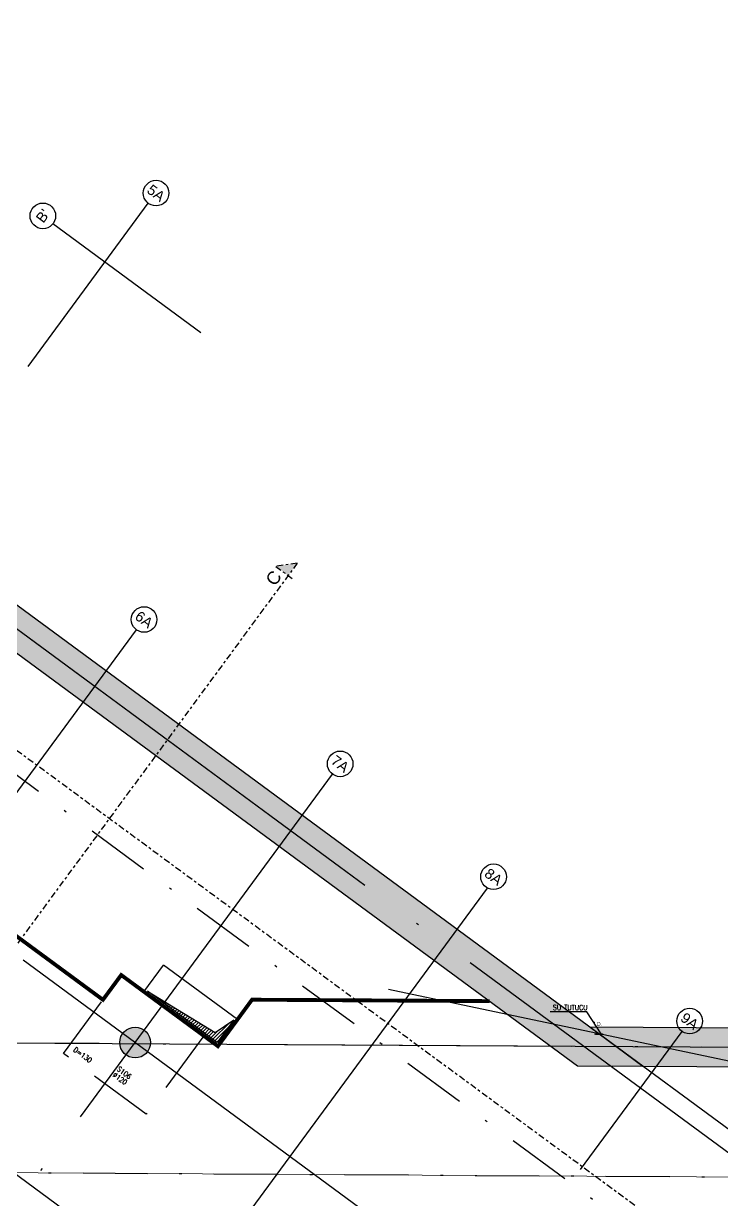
# Model space of a CAD drawing. Header units: millimetres. Extents: x 400392 to 401381, y 4543975 to 4544147.
# Drawn here: x 400737.24 to 400764.48, y 4544100.74 to 4544146.61 of the extents above; entities that cross this region are included whole.
import ezdxf
from ezdxf.enums import TextEntityAlignment as Align

# ---------------------------------------------------------------- set-up
doc = ezdxf.new("R2010")
doc.units = ezdxf.units.MM
for name, pattern in [('ACAD_ISO05W100', [33, 24, -3, 0, -3, 0, -3]), ('AKS', [3, 2.5, -0.25, 0, -0.25]), ('CENTER', [2, 1.25, -0.25, 0.25, -0.25]), ('CIZGI', [0.4, 0.25, -0.15]), ('CONTINU', [0]), ('DASHDOT2', [0.5, 0.25, -0.125, 0, -0.125]), ('HIDDEN', [0.375, 0.25, -0.125])]:
    doc.linetypes.add(name, pattern=pattern)
doc.layers.add('A-DETL', color=90, linetype='Continuous', lineweight=15)
for name, color, linetype in [('aks prota', 2, 'AKS'), ('boşluk prota', 2, 'Continuous'), ('boşluk taraması prota', 252, 'Continuous'), ('caks prota', 4, 'Continuous'), ('iderzi_PROTA', 3, 'Continuous'), ('kesit tarama prota', 252, 'Continuous'), ('kiriş prota', 6, 'Continuous'), ('kolon prota', 1, 'Continuous'), ('kolon tarama prota', 252, 'Continuous'), ('lkolon prota', 4, 'Continuous'), ('not yazısı prota', 6, 'Continuous'), ('not çizgisi prota', 4, 'Continuous'), ('perde prota', 1, 'Continuous'), ('PRT-AL-TUNEL_EKSENI', 14, 'DASHDOT2'), ('skesit prota', 7, 'Continuous'), ('st-s_level (kot)', 6, 'Continuous'), ('st_s_su tutucu', 2, 'Continuous'), ('st_s_ölçü', 4, 'Continuous'), ('taks prota', 7, 'Continuous'), ('temel prota', 6, 'Continuous'), ('tkesit prota', 7, 'Continuous'), ('tkolon prota', 6, 'Continuous')]:
    doc.layers.add(name, color=color, linetype=linetype)
doc.styles.add('Arial', font='Arial.ttf')
doc.styles.add('OLCU', font='romanstw.shx')
doc.styles.add('TAKS', font='Arial Unicode.ttf')
doc.styles.add('text25_PROTA', font='Arial.ttf', dxfattribs={"height": 25})
doc.styles.add('tkolon', font='romanstw.shx')
doc.styles.add('TSIMPLEX', font='romanstw.shx')
doc.dimstyles.new('1-50', dxfattribs={"dimtxt": 10, "dimasz": 4, "dimexe": 4, "dimexo": 8, "dimgap": 4, "dimtad": 1, "dimdec": 1, "dimrnd": 0.05, "dimzin": 9, "dimdsep": 46, "dimtxsty": 'OLCU', "dimblk1": 'OBLIQUE', "dimblk2": 'OBLIQUE', "dimsah": 1, "dimcen": 2, "dimdle": 4, "dimclrd": 4, "dimclre": 4, "dimclrt": 3, "dimadec": 1, "dimazin": 0, "dimtfac": 1, "dimtdec": 1, "dimtix": 1, "dimtmove": 2, "dimatfit": 3, "dimldrblk": 'OBLIQUE', "dimfxl": 1, "dimtvp": 1, "dimtolj": 1, "dimtzin": 1, "dimarcsym": 0})

# ---------------------------------------------------------------- blocks, each defined once
blk = doc.blocks.new('_Oblique')
at = {"layer": 'st_s_ölçü', "lineweight": -2}
blk.add_line((-0.5, -0.5), (0.5, 0.5), dxfattribs=at)
blk = doc.blocks.new('D')
at = {"layer": 'st_s_su tutucu', "linetype": 'CONTINU', "ltscale": 0.2}
for p, q in [((-39987.8, 52508.2), (-39992.6, 52508.2)), ((-39992.6, 52508.2), (-39992.6, 52507.4)), ((-39992.6, 52507.4), (-39990.6, 52506.1)), ((-39990.6, 52498.5), (-39991.5, 52498.5)), ((-39991.5, 52498.5), (-39991.5, 52497.9)), ((-39991.5, 52497.9), (-39990.6, 52497.9)), ((-39990.6, 52488.5), (-39991.5, 52488.5)), ((-39991.5, 52488.5), (-39991.5, 52487.9)), ((-39991.5, 52487.9), (-39990.6, 52487.9)), ((-39990.6, 52506.1), (-39990.6, 52498.5)), ((-39990.6, 52497.9), (-39990.6, 52488.5)), ((-39990.6, 52487.9), (-39990.6, 52478.7)), ((-39989.8, 52506.1), (-39987.8, 52507.4)), ((-39989.8, 52498.5), (-39989.8, 52506.1)), ((-39988.9, 52498.5), (-39989.8, 52498.5)), ((-39989.8, 52488.5), (-39989.8, 52497.9)), ((-39989.8, 52497.9), (-39988.9, 52497.9)), ((-39988.9, 52488.5), (-39989.8, 52488.5)), ((-39989.8, 52478.7), (-39989.8, 52487.9)), ((-39989.8, 52487.9), (-39988.9, 52487.9)), ((-39988.9, 52497.9), (-39988.9, 52498.5)), ((-39988.9, 52487.9), (-39988.9, 52488.5)), ((-39987.8, 52507.4), (-39987.8, 52508.2)), ((-39992.6, 52449), (-39990.6, 52450.3)), ((-39992.6, 52448.2), (-39992.6, 52449)), ((-39987.8, 52448.2), (-39992.6, 52448.2)), ((-39990.6, 52478.7), (-39991.9, 52478.7)), ((-39991.9, 52478.7), (-39991.9, 52477.7)), ((-39991.9, 52477.7), (-39990.6, 52477.7)), ((-39991.5, 52467.9), (-39991.5, 52468.5)), ((-39991.5, 52468.5), (-39990.6, 52468.5)), ((-39990.6, 52467.9), (-39991.5, 52467.9)), ((-39991.5, 52457.9), (-39991.5, 52458.5)), ((-39991.5, 52458.5), (-39990.6, 52458.5)), ((-39990.6, 52457.9), (-39991.5, 52457.9)), ((-39990.6, 52468.5), (-39990.6, 52477.7)), ((-39990.6, 52458.5), (-39990.6, 52467.9)), ((-39990.6, 52450.3), (-39990.6, 52457.9)), ((-39988.5, 52478.7), (-39989.8, 52478.7)), ((-39989.8, 52477.7), (-39988.5, 52477.7)), ((-39989.8, 52477.7), (-39989.8, 52468.5)), ((-39989.8, 52468.5), (-39988.9, 52468.5)), ((-39988.9, 52467.9), (-39989.8, 52467.9)), ((-39989.8, 52467.9), (-39989.8, 52458.5)), ((-39989.8, 52458.5), (-39988.9, 52458.5)), ((-39988.9, 52457.9), (-39989.8, 52457.9)), ((-39989.8, 52457.9), (-39989.8, 52450.3)), ((-39989.8, 52450.3), (-39987.8, 52449)), ((-39988.9, 52468.5), (-39988.9, 52467.9)), ((-39988.9, 52458.5), (-39988.9, 52457.9)), ((-39988.5, 52477.7), (-39988.5, 52478.7)), ((-39987.8, 52449), (-39987.8, 52448.2))]:
    blk.add_line(p, q, dxfattribs=at)

msp = doc.modelspace()

# ---------------------------------------------------------------- hatches: boundary and pattern name
at = {"layer": 'boşluk taraması prota', "ltscale": 2}
h = msp.add_hatch(dxfattribs=at)
h.set_pattern_fill('ANSI31', color=256, scale=0.03, angle=-0.3484, style=0)
h.set_pattern_definition([(44.651624, (400072.24969, 4543662.58955), (-0.066941146, 0.067760183), [])])
h.paths.add_polyline_path([(400744.717, 4544107.247), (400745.453, 4544107.745), (400744.802, 4544106.857), (400742.078, 4544108.862)])
at = {"layer": 'kesit tarama prota'}
h = msp.add_hatch(color=256, dxfattribs=at)
h.dxf.hatch_style = 1
h.paths.add_polyline_path([(400747.082, 4544125.431), (400747.92, 4544125.558), (400747.565, 4544125.075)])
at = {"layer": 'kolon tarama prota'}
h = msp.add_hatch(color=256, dxfattribs=at)
h.dxf.hatch_style = 1
h.paths.add_polyline_path([(400761.406, 4544105.936), (400708.045, 4544145.203), (400682.737, 4544110.811), (400683.945, 4544109.922), (400708.364, 4544143.106), (400758.854, 4544105.952)])
h = msp.add_hatch(color=256, dxfattribs=at)
h.dxf.hatch_style = 1
edge = h.paths.add_edge_path()
edge.add_arc((400741.596, 4544106.857), 0.6, -0.3484, 359.6516)
h = msp.add_hatch(color=256, dxfattribs=at)
h.dxf.hatch_style = 1
h.paths.add_polyline_path([(400807.828, 4544104.204), (400809.428, 4544104.194), (400809.431, 4544104.594), (400809.031, 4544104.597), (400809.046, 4544107.147), (400759.348, 4544107.451), (400761.406, 4544105.936), (400807.837, 4544105.654)])

# ---------------------------------------------------------------- linework, layer by layer
at = {"layer": 'A-DETL', "color": 1, "lineweight": 5}
msp.add_lwpolyline([(400656.435, 4544102.274), (400814.882, 4544101.311)], dxfattribs=at)
at = {"layer": 'aks prota', "ltscale": 10}
for p, q in [((400799.046, 4544077.307), (400704.865, 4544146.612)), ((400799.046, 4544077.307), (400704.865, 4544146.612)), ((400737.418, 4544133.236), (400742.103, 4544139.604)), ((400744.154, 4544134.545), (400738.381, 4544138.792)), ((400781.608, 4544077.413), (400698.79, 4544138.356)), ((400781.608, 4544077.413), (400698.79, 4544138.356)), ((400781.608, 4544077.413), (400698.79, 4544138.356)), ((400769.869, 4544077.484), (400694.701, 4544132.799)), ((400769.869, 4544077.484), (400694.701, 4544132.799)), ((400713.97, 4544085.345), (400741.649, 4544122.959)), ((400713.97, 4544085.345), (400741.649, 4544122.959)), ((400721.622, 4544079.714), (400749.301, 4544117.328)), ((400721.622, 4544079.714), (400749.301, 4544117.328)), ((400721.622, 4544079.714), (400749.301, 4544117.328)), ((400727.663, 4544075.269), (400755.341, 4544112.882)), ((400727.663, 4544075.269), (400755.341, 4544112.882)), ((400727.663, 4544075.269), (400755.341, 4544112.882)), ((400818.812, 4544106.337), (400652.896, 4544107.346)), ((400818.812, 4544106.337), (400652.896, 4544107.346)), ((400800.39, 4544106.449), (400676.98, 4544107.2)), ((400741.129, 4544077.659), (400762.937, 4544107.293)), ((400741.129, 4544077.659), (400762.937, 4544107.293)), ((400741.129, 4544077.659), (400762.937, 4544107.293))]:
    msp.add_line(p, q, dxfattribs=at)
at = {"layer": 'boşluk prota', "ltscale": 0.05}
msp.add_lwpolyline([(400744.717, 4544107.247), (400745.453, 4544107.745), (400744.802, 4544106.857), (400742.078, 4544108.862)], close=True, dxfattribs=at)
at = {"layer": 'caks prota', "ltscale": 0.05}
for centre in [(400742.413, 4544139.997), (400737.994, 4544139.108), (400741.945, 4544123.361), (400741.945, 4544123.361), (400741.945, 4544123.361), (400749.597, 4544117.73), (400749.597, 4544117.73), (400749.597, 4544117.73), (400755.582, 4544113.326), (400755.582, 4544113.326), (400755.582, 4544113.326), (400763.234, 4544107.695), (400763.234, 4544107.695), (400763.234, 4544107.695)]:
    msp.add_circle(centre, 0.5, dxfattribs=at)
at = {"layer": 'iderzi_PROTA', "linetype": 'ACAD_ISO05W100', "ltscale": 2}
msp.add_line((400797.582, 4544079.316), (400759.351, 4544107.449), dxfattribs=at)
at = {"layer": 'kiriş prota'}
msp.add_lwpolyline([(400742.709, 4544109.888), (400745.594, 4544107.765), (400744.823, 4544106.717), (400741.938, 4544108.84), (400742.703, 4544109.88)], dxfattribs=at)
at = {"layer": 'kolon prota', "color": 1}
msp.add_circle((400741.596, 4544106.857), 0.6, dxfattribs=at)
at = {"layer": 'perde prota'}
for points in [[(400761.406, 4544105.936), (400708.045, 4544145.203), (400682.737, 4544110.811), (400683.945, 4544109.922), (400708.364, 4544143.106), (400758.854, 4544105.952)], [(400807.828, 4544104.204), (400809.428, 4544104.194), (400809.431, 4544104.594), (400809.031, 4544104.597), (400809.046, 4544107.147), (400759.348, 4544107.451), (400761.406, 4544105.936), (400807.837, 4544105.654)]]:
    msp.add_lwpolyline(points, close=True, dxfattribs=at)
at = {"layer": 'PRT-AL-TUNEL_EKSENI', "ltscale": 10}
for p, q in [((400791.22, 4544077.354), (400702.139, 4544142.907)), ((400652.865, 4544102.296), (400818.781, 4544101.287))]:
    msp.add_line(p, q, dxfattribs=at)
at = {"layer": 'skesit prota', "linetype": 'CENTER', "ltscale": 0.2}
for p, q in [((400747.92, 4544125.558), (400747.082, 4544125.431)), ((400747.082, 4544125.431), (400747.806, 4544124.897))]:
    msp.add_line(p, q, dxfattribs=at)
for points in [[(400701.09, 4544144.672), (400796.692, 4544074.32)], [(400747.92, 4544125.558), (400709.179, 4544072.912)]]:
    msp.add_lwpolyline(points, dxfattribs=at)
at = {"layer": 'st_s_ölçü', "color": 3, "linetype": 'CIZGI', "lineweight": 30, "ltscale": 50, "const_width": 0.15}
msp.add_lwpolyline([(400755.429, 4544108.473), (400746.157, 4544108.529), (400744.826, 4544106.715), (400741.937, 4544108.84), (400741.938, 4544108.84), (400741.052, 4544109.492), (400740.34, 4544108.526), (400729.081, 4544116.811), (400724.991, 4544111.254), (400723.042, 4544112.688), (400722.331, 4544111.722), (400725.839, 4544109.14), (400722.461, 4544104.549), (400714.443, 4544110.449), (400717.822, 4544115.04), (400713.712, 4544118.062), (400706.245, 4544107.915), (400690.821, 4544119.265)], dxfattribs=at)
at = {"layer": 'temel prota', "linetype": 'HIDDEN', "ltscale": 10}
msp.add_lwpolyline([(400741.052, 4544109.492), (400744.273, 4544107.121), (400742.021, 4544104.061), (400738.799, 4544106.432)], close=True, dxfattribs=at)

# ---------------------------------------------------------------- block references
at = {"layer": 'st_s_ölçü', "xscale": 0.004999999155251673, "yscale": 0.004999999155251673, "zscale": 0.004999999155251673, "rotation": 269.6516237529073}
msp.add_blockref('D', (400496.095, 4543908.836), dxfattribs=at)

# ---------------------------------------------------------------- texts
at = {"layer": 'iderzi_PROTA', "linetype": 'ACAD_ISO05W100', "style": 'text25_PROTA'}
msp.add_text('İ.D.', height=0.15, rotation=359.6516, dxfattribs=at).set_placement((400759.496, 4544107.51))
at = {"layer": 'lkolon prota', "style": 'tkolon', "width": 0.8}
msp.add_text('%%C120', height=0.2, rotation=323.6516, dxfattribs=at).set_placement((400740.699, 4544105.554))
at = {"layer": 'not yazısı prota', "ltscale": 0.05, "style": 'TSIMPLEX', "width": 0.8}
msp.add_text('SU TUTUCU', height=0.2, rotation=359.6516, dxfattribs=at).set_placement((400757.9, 4544108.126))
at = {"layer": 'st-s_level (kot)', "color": 6, "style": 'OLCU', "width": 0.8}
msp.add_attdef('D=130', (400739.162, 4544106.536), '', height=0.2, rotation=323.6516, dxfattribs=at)
at = {"layer": 'taks prota', "style": 'TAKS'}
for s, rotation, p in [('5A', 323.1568, (400742.413, 4544139.997)), ("B'", 53.1568, (400737.994, 4544139.108)), ('6A', 323.1568, (400741.945, 4544123.361)), ('6A', 323.1568, (400741.945, 4544123.361)), ('6A', 323.1568, (400741.945, 4544123.361)), ('7A', 323.1568, (400749.597, 4544117.73)), ('7A', 323.1568, (400749.597, 4544117.73)), ('7A', 323.1568, (400749.597, 4544117.73)), ('8A', 323.1568, (400755.582, 4544113.326)), ('8A', 323.1568, (400755.582, 4544113.326)), ('8A', 323.1568, (400755.582, 4544113.326)), ('9A', 323.1568, (400763.234, 4544107.695)), ('9A', 323.1568, (400763.234, 4544107.695)), ('9A', 323.1568, (400763.234, 4544107.695))]:
    msp.add_text(s, height=0.4, rotation=rotation, dxfattribs=at).set_placement(p, align=Align.MIDDLE_CENTER)
at = {"layer": 'tkesit prota', "style": 'Arial'}
msp.add_text('C', height=0.5, rotation=53.6516, dxfattribs=at).set_placement((400747.049, 4544124.628))
at = {"layer": 'tkolon prota', "style": 'tkolon', "width": 0.8}
msp.add_text('S106', height=0.2, rotation=323.6516, dxfattribs=at).set_placement((400740.865, 4544105.779))

# ---------------------------------------------------------------- leaders
at = {"layer": 'not çizgisi prota'}
msp.add_leader([(400759.784, 4544107.196), (400759.226, 4544108.052), (400757.788, 4544108.061)], dimstyle='1-50', override={"dimasz": 12, "dimgap": 4, "dimtad": 0}, dxfattribs=at)

doc.saveas('drawing.dxf')
